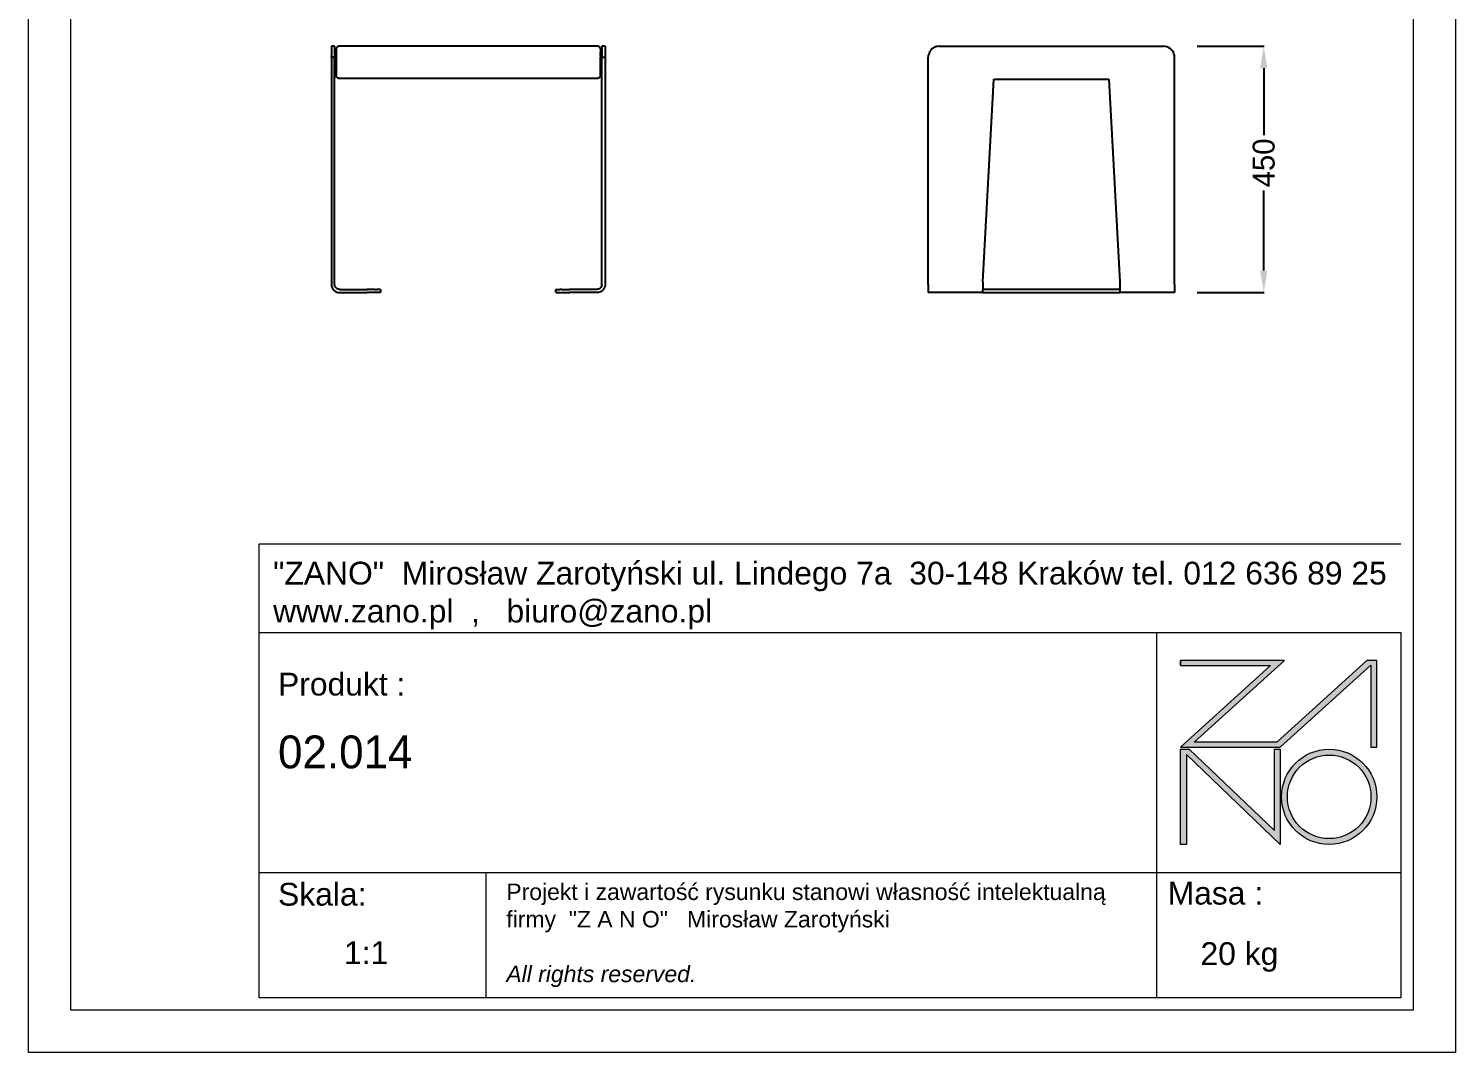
# Model space of a CAD drawing. Header units: millimetres. Extents: x 2144 to 4750, y 92 to 3343.
# Drawn here: x 2144 to 4750, y 92 to 1963 of the extents above; entities that cross this region are included whole.
import ezdxf

# ---------------------------------------------------------------- set-up
doc = ezdxf.new("R2010")
doc.units = ezdxf.units.MM
doc.header["$PDSIZE"] = -1
doc.layers.add('DIMS', color=1, linetype='Continuous')
doc.layers.add('tabelka', color=155, linetype='Continuous')
doc.styles.get("Standard").update_dxf_attribs({"font": 'Gothic.ttf'})
doc.dimstyles.new('ISO-25', dxfattribs={"dimtxt": 2.5, "dimasz": 2.5, "dimexe": 1.25, "dimexo": 0.625, "dimtad": 1, "dimtxsty": 'Standard', "dimcen": 2.5, "dimadec": 0, "dimazin": 0, "dimtfac": 1, "dimtmove": 0, "dimatfit": 3, "dimfxl": 1, "dimarcsym": 0})

# ---------------------------------------------------------------- blocks, each defined once
blk = doc.blocks.new('zano')
at = {"layer": 'Defpoints', "lineweight": 5}
for points in [[(6270.2, 3716.2), (6270.2, 3707.4), (6434.8, 3707.4), (6270.2, 3558.4), (6452.4, 3558.4), (6617.9, 3708.2), (6617.9, 3558.4), (6628.6, 3558.4), (6628.6, 3716.2), (6610.7, 3716.2), (6446.1, 3567.2), (6295.4, 3567.2), (6459.9, 3716.2), (6270.2, 3716.2), (6270.2, 3707.4)], [(6270.2, 3554.4), (6286.2, 3554.4), (6441.7, 3405.6), (6441.7, 3554.4), (6452.4, 3554.4), (6452.4, 3380.5), (6281, 3544.6), (6281, 3380.5), (6270.2, 3380.5)]]:
    blk.add_hatch(color=251, dxfattribs=at).paths.add_polyline_path(points)
h = blk.add_hatch(color=251, dxfattribs=at)
h.paths.add_polyline_path([(6454.7, 3467.4, 1), (6628.6, 3467.4, 1)])
h.paths.add_polyline_path([(6617.9, 3467.4, -1), (6465.4, 3467.4, -1)], flags=16)
at = {"layer": 'Defpoints', "color": 251, "lineweight": 5}
blk.add_lwpolyline([(6434.8, 3707.4), (6270.2, 3558.4), (6452.4, 3558.4), (6617.9, 3708.2), (6617.9, 3558.4), (6628.6, 3558.4), (6628.6, 3716.2), (6610.7, 3716.2), (6446.1, 3567.2), (6295.4, 3567.2), (6459.9, 3716.2), (6270.2, 3716.2), (6270.2, 3707.4), (6432.1, 3707.4)], dxfattribs=at)
for points in [[(6270.2, 3716.2), (6270.2, 3707.4), (6434.8, 3707.4), (6270.2, 3558.4), (6452.4, 3558.4), (6617.9, 3708.2), (6617.9, 3558.4), (6628.6, 3558.4), (6628.6, 3716.2), (6610.7, 3716.2), (6446.1, 3567.2), (6295.4, 3567.2), (6459.9, 3716.2), (6270.2, 3716.2), (6270.2, 3707.4)], [(6270.2, 3554.4), (6286.2, 3554.4), (6441.7, 3405.6), (6441.7, 3554.4), (6452.4, 3554.4), (6452.4, 3380.5), (6281, 3544.6), (6281, 3380.5), (6270.2, 3380.5)]]:
    blk.add_lwpolyline(points, close=True, dxfattribs=at)
for radius in [87, 76.3]:
    blk.add_circle((6541.7, 3467.4), radius, dxfattribs=at)
blk = doc.blocks.new('TABELA')
at = {"layer": 'tabelka', "lineweight": 5}
for p, q in [((4587.4, 3929.4), (6672.4, 3929.4)), ((4587.4, 3767.6), (4587.4, 3929.4)), ((4587.4, 3929.4), (6672.4, 3929.4)), ((6226.5, 3767.6), (6226.5, 3329)), ((4587.4, 3329), (6672.4, 3329)), ((5001.6, 3329), (5001.6, 3100.4)), ((6226.5, 3329), (6226.5, 3100.4))]:
    blk.add_line(p, q, dxfattribs=at)
blk.add_lwpolyline([(4587.4, 3767.6), (6672.4, 3767.6), (6672.4, 3100.4), (4587.4, 3100.4)], close=True, dxfattribs=at)
blk.add_blockref('zano', (0, 0))
at = {"layer": 'tabelka', "lineweight": 5, "attachment_point": 1}
for s, insert, char_height, width in [('{\\fArial|b0|i0|c238|p34;"ZANO"  Mirosław Zarotyński ul. Lindego 7a  30-148 Kraków tel. 012 636 89 25\\Pwww.zano.pl  ,   biuro@zano.pl}', (4613, 3896.9), 41.595, 2040.38), ('{\\fArial|b0|i0|c238|p34;Produkt : }', (4622, 3694.1), 41.595, 265.273), ('{\\fCentury Gothic|b0|i0|c238|p34;02.014}', (4622, 3579.5), 60, 849.376), ('{\\fArial|b0|i0|c238|p34;Skala: }', (4622, 3310.3), 41.595, 191.675), ('{\\fArial|b0|i0|c238|p34;Masa :}', (6246.7, 3312.2), 41.595, 200.457), ('{\\fArial|b0|i0|c238|p34;1:1}', (4742.5, 3203.5), 41.595, 42.482), ('{\\fArial|b0|i0|c238|p34;20 kg}', (6306.7, 3201.8), 41.595, 290.547)]:
    blk.add_mtext(s, dxfattribs=dict(at, insert=insert, char_height=char_height, width=width))
at = {"layer": 'tabelka', "color": 1, "lineweight": 5, "insert": (5038.9, 3308.9), "char_height": 30, "width": 1186.12, "attachment_point": 1}
blk.add_mtext('{\\fArial|b0|i0|c0|p34;Projekt i zawartość rysunku stanowi własność intelektualną firmy \\fArial|b0|i0|c238|p34; "Z A N O"   Mirosław Zarotyński\\fArial|b0|i1|c238|p34;\\P\\PAll rights reserved.}', dxfattribs=at)
blk = doc.blocks.new('*D19')
at = {"layer": 'Defpoints', "color": 0, "transparency": 16777216}
for p in [(4277.8, 1930), (4277.8, 1480.2), (4400.2, 1480.2)]:
    blk.add_point(p, dxfattribs=at)
at = {"layer": 'DIMS', "color": 0, "lineweight": -2, "transparency": 16777216}
for p, q in [((4278.3, 1930), (4400.7, 1930)), ((4400.2, 1890), (4400.2, 1767.7)), ((4400.2, 1520.2), (4400.2, 1666.4)), ((4278.3, 1480.2), (4400.7, 1480.2))]:
    blk.add_line(p, q, dxfattribs=at)
at = {"layer": 'DIMS', "color": 0, "transparency": 16777216}
for points in [[(4393.5, 1890), (4406.8, 1890), (4400.2, 1930)], [(4393.5, 1520.2), (4406.8, 1520.2), (4400.2, 1480.2)]]:
    blk.add_solid(points, dxfattribs=at)
at = {"layer": 'DIMS', "color": 0, "transparency": 16777216, "insert": (4400.2, 1717), "char_height": 40, "attachment_point": 5, "rotation": 90}
blk.add_mtext('450', dxfattribs=at)

msp = doc.modelspace()

# ---------------------------------------------------------------- linework, layer by layer
for p, q in [((2697.3, 1929.8), (2697.3, 1930)), ((2703.3, 1930), (2697.3, 1930)), ((2697.3, 1929.8), (2697.3, 1929)), ((2697.3, 1929), (2697.3, 1927.8)), ((2703.3, 1929.8), (2703.3, 1930)), ((2703.3, 1929.8), (2703.3, 1929)), ((2703.3, 1929), (2703.3, 1927.8)), ((2707.6, 1928.8), (2707, 1928.2)), ((2708.3, 1929.3), (2707.6, 1928.8)), ((2709.1, 1929.7), (2708.3, 1929.3)), ((2710, 1929.9), (2709.1, 1929.7)), ((2710.8, 1930), (2710, 1929.9)), ((3183.8, 1930), (2710.8, 1930)), ((3184.7, 1929.9), (3183.8, 1930)), ((3185.5, 1929.7), (3184.7, 1929.9)), ((3186.3, 1929.3), (3185.5, 1929.7)), ((3187, 1928.8), (3186.3, 1929.3)), ((3187.7, 1928.2), (3187, 1928.8)), ((3191.3, 1929.8), (3191.3, 1930)), ((3197.3, 1930), (3191.3, 1930)), ((3191.3, 1929.8), (3191.3, 1929)), ((3191.3, 1929), (3191.3, 1927.8)), ((3197.3, 1930), (3197.3, 1929.8)), ((3197.3, 1929.8), (3197.3, 1929)), ((3197.3, 1929), (3197.3, 1927.8)), ((3800.3, 1928.8), (3799.4, 1928.4)), ((3800.3, 1928.8), (3799.4, 1928.4)), ((3800.6, 1928.9), (3800.3, 1928.8)), ((3800.6, 1928.9), (3800.3, 1928.8)), ((3801, 1929), (3800.6, 1928.9)), ((3802.8, 1929.5), (3801, 1929)), ((3803.7, 1929.7), (3802.8, 1929.5)), ((3803.9, 1929.7), (3803.7, 1929.7)), ((3804, 1929.8), (3803.9, 1929.7)), ((3807.2, 1930), (3804, 1929.8)), ((3807.2, 1930), (4217.2, 1930)), ((4220.3, 1929.8), (4217.2, 1930)), ((4223.4, 1929), (4220.3, 1929.8)), ((4226.3, 1927.8), (4223.4, 1929)), ((2697.3, 1927.8), (2697.3, 1926.2)), ((2697.3, 1926.2), (2697.3, 1924.1)), ((2697.3, 1924.1), (2697.3, 1921.8)), ((2697.3, 1921.8), (2697.3, 1919.1)), ((2697.3, 1919.1), (2697.3, 1916.2)), ((2697.3, 1916.2), (2697.3, 1913.1)), ((2697.3, 1910), (2697.3, 1913.1)), ((2697.3, 1910), (2697.3, 1495)), ((2703.3, 1910), (2697.3, 1910)), ((2703.3, 1927.8), (2703.3, 1926.2)), ((2703.3, 1926.2), (2703.3, 1924.1)), ((2703.3, 1924.1), (2703.3, 1921.8)), ((2703.3, 1921.8), (2703.3, 1919.1)), ((2703.3, 1919.1), (2703.3, 1916.2)), ((2703.3, 1916.2), (2703.3, 1913.1)), ((2703.3, 1913.1), (2703.3, 1910)), ((2705.8, 1910), (2703.3, 1910)), ((2703.3, 1875), (2703.3, 1910)), ((2705.9, 1925.6), (2705.8, 1925)), ((2705.8, 1925), (2705.8, 1925)), ((2705.8, 1925), (2705.8, 1924.1)), ((2705.8, 1924.1), (2705.8, 1923)), ((2705.8, 1923), (2705.8, 1921.5)), ((2705.8, 1921.5), (2705.8, 1919.6)), ((2705.8, 1919.6), (2705.8, 1917.5)), ((2705.8, 1917.5), (2705.8, 1915.1)), ((2705.8, 1915.1), (2705.8, 1912.6)), ((2705.8, 1912.6), (2705.8, 1910)), ((2705.8, 1910), (2705.8, 1877)), ((2706.1, 1926.7), (2705.9, 1925.9)), ((2705.9, 1925.9), (2705.9, 1925.6)), ((2706.5, 1927.5), (2706.1, 1926.7)), ((2707, 1928.2), (2706.5, 1927.5)), ((3188.2, 1927.5), (3187.7, 1928.2)), ((3188.5, 1926.7), (3188.2, 1927.5)), ((3188.8, 1925.9), (3188.5, 1926.7)), ((3188.8, 1925.6), (3188.8, 1925.9)), ((3188.8, 1925), (3188.8, 1925.6)), ((3188.8, 1925), (3188.8, 1919.6)), ((3188.8, 1917.6), (3188.8, 1919.6)), ((3188.8, 1915.1), (3188.8, 1917.6)), ((3188.8, 1912.6), (3188.8, 1915.1)), ((3188.8, 1912.6), (3188.8, 1910)), ((3191.3, 1910), (3188.8, 1910)), ((3188.8, 1877), (3188.8, 1910)), ((3191.3, 1927.8), (3191.3, 1926.2)), ((3191.3, 1926.2), (3191.3, 1924.1)), ((3191.3, 1924.1), (3191.3, 1921.8)), ((3191.3, 1921.8), (3191.3, 1919.1)), ((3191.3, 1919.1), (3191.3, 1916.2)), ((3191.3, 1916.2), (3191.3, 1913.1)), ((3191.3, 1910), (3191.3, 1913.1)), ((3191.3, 1905.1), (3191.3, 1910)), ((3191.3, 1910), (3197.3, 1910)), ((3191.3, 1905.1), (3191.3, 1905)), ((3191.3, 1875), (3191.3, 1905)), ((3197.3, 1927.8), (3197.3, 1926.2)), ((3197.3, 1926.2), (3197.3, 1924.1)), ((3197.3, 1924.1), (3197.3, 1921.8)), ((3197.3, 1921.8), (3197.3, 1919.1)), ((3197.3, 1919.1), (3197.3, 1916.2)), ((3197.3, 1916.2), (3197.3, 1913.1)), ((3197.3, 1913.1), (3197.3, 1910)), ((3197.3, 1910), (3197.3, 1495)), ((3787.4, 1913.1), (3787.2, 1910)), ((3787.2, 1495), (3787.2, 1910)), ((3787.5, 1913.3), (3787.4, 1913.1)), ((3787.7, 1914.4), (3787.5, 1913.5)), ((3787.5, 1913.5), (3787.5, 1913.3)), ((3788.2, 1916.2), (3787.7, 1914.4)), ((3788.3, 1916.5), (3788.2, 1916.2)), ((3788.4, 1916.8), (3788.3, 1916.5)), ((3788.4, 1916.8), (3788.3, 1916.5)), ((3788.8, 1917.7), (3788.4, 1916.8)), ((3788.8, 1917.7), (3788.4, 1916.8)), ((3789.4, 1919.1), (3788.8, 1917.7)), ((3789.6, 1919.6), (3789.4, 1919.1)), ((3789.9, 1920), (3789.6, 1919.6)), ((3789.9, 1920), (3789.6, 1919.6)), ((3790.4, 1920.7), (3789.9, 1920)), ((3790.4, 1920.7), (3789.9, 1920)), ((3791, 1921.8), (3790.4, 1920.7)), ((3791.5, 1922.3), (3791, 1921.8)), ((3791.9, 1922.9), (3791.5, 1922.3)), ((3791.9, 1922.8), (3791.5, 1922.3)), ((3792.4, 1923.4), (3791.9, 1922.9)), ((3792.4, 1923.4), (3791.9, 1922.8)), ((3793, 1924.1), (3792.4, 1923.4)), ((3793.8, 1924.8), (3793, 1924.1)), ((3794.3, 1925.3), (3793.8, 1924.8)), ((3794.4, 1925.3), (3793.8, 1924.8)), ((3794.8, 1925.7), (3794.3, 1925.3)), ((3794.8, 1925.7), (3794.4, 1925.3)), ((3795.4, 1926.2), (3794.8, 1925.7)), ((3796.4, 1926.8), (3795.4, 1926.2)), ((3797.2, 1927.3), (3796.4, 1926.8)), ((3797.2, 1927.3), (3796.4, 1926.8)), ((3797.6, 1927.5), (3797.2, 1927.3)), ((3797.6, 1927.5), (3797.2, 1927.3)), ((3798.1, 1927.8), (3797.6, 1927.5)), ((3799.4, 1928.4), (3798.1, 1927.8)), ((4228.9, 1926.2), (4226.3, 1927.8)), ((4231.3, 1924.1), (4228.9, 1926.2)), ((4233.4, 1921.8), (4231.3, 1924.1)), ((4235, 1919.1), (4233.4, 1921.8)), ((4236.2, 1916.2), (4235, 1919.1)), ((4236.9, 1913.1), (4236.2, 1916.2)), ((4237.2, 1910), (4236.9, 1913.1)), ((4237.2, 1495), (4237.2, 1910)), ((2705.9, 1876.1), (2705.8, 1877)), ((3188.8, 1876.1), (3188.8, 1877)), ((2703.3, 1875), (2706.3, 1875)), ((2703.3, 1495), (2703.3, 1875)), ((2706.1, 1875.3), (2705.9, 1876.1)), ((2706.3, 1875), (2706.1, 1875.3)), ((2706.3, 1875), (2706.5, 1874.5)), ((2706.5, 1874.5), (2707, 1873.8)), ((2707, 1873.8), (2707.6, 1873.2)), ((2707.6, 1873.2), (2708.3, 1872.7)), ((2708.4, 1872.7), (2708.3, 1872.7)), ((2708.6, 1872.6), (2708.4, 1872.7)), ((2708.6, 1872.6), (2709.1, 1872.3)), ((2709.2, 1872.3), (2709.1, 1872.3)), ((2709.1, 1872.3), (2709.1, 1872.3)), ((2709.2, 1872.3), (2710, 1872.1)), ((2710, 1872.1), (2710.2, 1872.1)), ((2710.3, 1872.1), (2710.2, 1872.1)), ((2710.4, 1872.1), (2710.3, 1872.1)), ((2710.5, 1872.1), (2710.4, 1872.1)), ((2710.8, 1872), (2710.5, 1872.1)), ((2710.8, 1872), (3183.8, 1872)), ((3184.1, 1872.1), (3183.8, 1872)), ((3184.3, 1872.1), (3184.1, 1872.1)), ((3184.4, 1872.1), (3184.3, 1872.1)), ((3184.5, 1872.1), (3184.4, 1872.1)), ((3184.5, 1872.1), (3184.7, 1872.1)), ((3185.4, 1872.3), (3184.7, 1872.1)), ((3185.5, 1872.3), (3185.4, 1872.3)), ((3185.5, 1872.3), (3186.3, 1872.7)), ((3185.5, 1872.3), (3185.5, 1872.3)), ((3186.3, 1872.7), (3187, 1873.2)), ((3186.3, 1872.7), (3186.3, 1872.7)), ((3187, 1873.2), (3187.7, 1873.8)), ((3187.7, 1873.8), (3188.2, 1874.5)), ((3188.2, 1874.5), (3188.4, 1875)), ((3188.4, 1875), (3188.5, 1875.3)), ((3188.4, 1875), (3191.3, 1875)), ((3188.5, 1875.3), (3188.8, 1876.1)), ((3191.3, 1495), (3191.3, 1875)), ((3887.2, 1500), (3907.2, 1870)), ((3907.2, 1870), (4117.2, 1870)), ((4117.2, 1870), (4137.2, 1500)), ((2697.3, 1495), (2697.6, 1492.4)), ((2697.6, 1492.4), (2698.2, 1489.9)), ((2698.2, 1489.9), (2699.3, 1487.5)), ((2699.3, 1487.5), (2700.8, 1485.4)), ((2703.5, 1493.4), (2703.3, 1495)), ((2703.9, 1491.9), (2703.5, 1493.4)), ((2704.5, 1490.5), (2703.9, 1491.9)), ((2705.4, 1489.2), (2704.5, 1490.5)), ((2706.5, 1488.1), (2705.4, 1489.2)), ((2707.8, 1487.2), (2706.5, 1488.1)), ((2709.2, 1486.5), (2707.8, 1487.2)), ((2710.8, 1486.1), (2709.2, 1486.5)), ((2712.3, 1486), (2710.8, 1486.1)), ((2712.3, 1486), (2757.3, 1486)), ((2757.3, 1486), (2762.5, 1486)), ((2767.6, 1486), (2762.5, 1486)), ((2772.3, 1486), (2767.6, 1486)), ((2776.6, 1486), (2772.3, 1486)), ((2776.6, 1486), (2780.3, 1486)), ((2783.3, 1486), (2780.3, 1486)), ((2785.5, 1486), (2783.3, 1486)), ((2786.9, 1486), (2785.5, 1486)), ((2786.9, 1486), (2787.3, 1486)), ((2787.3, 1486), (2787.3, 1480)), ((3107.8, 1486), (3107.3, 1486)), ((3107.3, 1480), (3107.3, 1486)), ((3107.8, 1486), (3109.1, 1486)), ((3109.1, 1486), (3111.3, 1486)), ((3111.3, 1486), (3114.3, 1486)), ((3118, 1486), (3114.3, 1486)), ((3118, 1486), (3122.3, 1486)), ((3122.3, 1486), (3127.1, 1486)), ((3127.1, 1486), (3132.1, 1486)), ((3137.3, 1486), (3132.1, 1486)), ((3182.3, 1486), (3137.3, 1486)), ((3183.9, 1486.1), (3182.3, 1486)), ((3185.4, 1486.5), (3183.9, 1486.1)), ((3186.8, 1487.2), (3185.4, 1486.5)), ((3188.1, 1488.1), (3186.8, 1487.2)), ((3189.2, 1489.2), (3188.1, 1488.1)), ((3190.1, 1490.5), (3189.2, 1489.2)), ((3190.8, 1491.9), (3190.1, 1490.5)), ((3191.2, 1493.4), (3190.8, 1491.9)), ((3191.2, 1493.4), (3191.3, 1495)), ((3195.3, 1487.5), (3193.8, 1485.4)), ((3196.4, 1489.9), (3195.3, 1487.5)), ((3197.1, 1492.4), (3196.4, 1489.9)), ((3197.3, 1495), (3197.1, 1492.4)), ((3787.2, 1495), (3787.2, 1492.4)), ((3787.2, 1492.4), (3787.2, 1489.9)), ((3787.2, 1489.9), (3787.2, 1487.5)), ((3787.2, 1487.5), (3787.2, 1485.4)), ((3887.2, 1500), (3887.2, 1495)), ((3887.2, 1495), (3887.2, 1492.4)), ((3887.2, 1492.4), (3887.2, 1489.9)), ((3887.2, 1489.9), (3887.2, 1487.5)), ((3887.2, 1487.5), (3887.2, 1486)), ((4137.2, 1486), (3887.2, 1486)), ((3887.2, 1485.4), (3887.2, 1486)), ((4137.2, 1500), (4137.2, 1495)), ((4137.2, 1495), (4137.2, 1492.4)), ((4137.2, 1492.4), (4137.2, 1489.9)), ((4137.2, 1489.9), (4137.2, 1487.5)), ((4137.2, 1487.5), (4137.2, 1486)), ((4137.2, 1486), (4137.2, 1485.4)), ((4237.2, 1495), (4237.2, 1492.4)), ((4237.2, 1492.4), (4237.2, 1489.9)), ((4237.2, 1489.9), (4237.2, 1487.5)), ((4237.2, 1487.5), (4237.2, 1485.4)), ((2700.8, 1485.4), (2702.7, 1483.5)), ((2702.7, 1483.5), (2704.8, 1482)), ((2704.8, 1482), (2707.2, 1480.9)), ((2707.2, 1480.9), (2709.7, 1480.2)), ((2709.7, 1480.2), (2712.3, 1480)), ((2712.3, 1480), (2757.3, 1480)), ((2757.3, 1480), (2762.5, 1480)), ((2767.6, 1480), (2762.5, 1480)), ((2772.3, 1480), (2767.6, 1480)), ((2776.6, 1480), (2772.3, 1480)), ((2780.3, 1480), (2776.6, 1480)), ((2783.3, 1480), (2780.3, 1480)), ((2785.5, 1480), (2783.3, 1480)), ((2786.9, 1480), (2785.5, 1480)), ((2786.9, 1480), (2787.3, 1480)), ((3107.8, 1480), (3107.3, 1480)), ((3107.8, 1480), (3109.1, 1480)), ((3109.1, 1480), (3111.3, 1480)), ((3111.3, 1480), (3114.3, 1480)), ((3114.3, 1480), (3118, 1480)), ((3118, 1480), (3122.3, 1480)), ((3122.3, 1480), (3127.1, 1480)), ((3127.1, 1480), (3132.1, 1480)), ((3137.3, 1480), (3132.1, 1480)), ((3182.3, 1480), (3137.3, 1480)), ((3184.9, 1480.2), (3182.3, 1480)), ((3187.5, 1480.9), (3184.9, 1480.2)), ((3189.8, 1482), (3187.5, 1480.9)), ((3192, 1483.5), (3189.8, 1482)), ((3193.8, 1485.4), (3192, 1483.5)), ((3787.2, 1485.4), (3787.2, 1483.5)), ((3787.2, 1483.5), (3787.2, 1482)), ((3787.2, 1482), (3787.2, 1480.9)), ((3787.2, 1480.9), (3787.2, 1480.2)), ((3787.2, 1480.2), (3787.2, 1480)), ((3887.2, 1480), (3787.2, 1480)), ((3887.2, 1483.5), (3887.2, 1485.4)), ((3887.2, 1482), (3887.2, 1483.5)), ((3887.2, 1480.9), (3887.2, 1482)), ((3887.2, 1480.2), (3887.2, 1480.9)), ((3887.2, 1480), (3887.2, 1480.2)), ((3887.2, 1480), (4137.2, 1480)), ((4137.2, 1485.4), (4137.2, 1483.5)), ((4137.2, 1483.5), (4137.2, 1482)), ((4137.2, 1482), (4137.2, 1480.9)), ((4137.2, 1480.9), (4137.2, 1480.2)), ((4137.2, 1480.2), (4137.2, 1480)), ((4237.2, 1480), (4137.2, 1480)), ((4237.2, 1485.4), (4237.2, 1483.5)), ((4237.2, 1483.5), (4237.2, 1482)), ((4237.2, 1482), (4237.2, 1480.9)), ((4237.2, 1480.9), (4237.2, 1480.2)), ((4237.2, 1480.2), (4237.2, 1480))]:
    msp.add_line(p, q)
at = {"layer": 'tabelka', "lineweight": 5}
for points in [[(2144.2, 3342.7), (4750.2, 3342.7), (4750.2, 91.9), (2144.2, 91.9)], [(2221.6, 3265.3), (4672.8, 3265.3), (4672.8, 169.3), (2221.6, 169.3)]]:
    msp.add_lwpolyline(points, close=True, dxfattribs=at)

# ---------------------------------------------------------------- block references
msp.add_blockref('TABELA', (-2022.1, -2908.5))

# ---------------------------------------------------------------- dimensions: what is measured, and where the dimension line sits
at = {"layer": 'DIMS'}
dim = msp.add_linear_dim(base=(4400.2, 1480.2), p1=(4277.8, 1930), p2=(4277.8, 1480.2), angle=270, dimstyle='ISO-25', override={"dimtxt": 40, "dimasz": 40, "dimexe": 0.5, "dimexo": 0.5, "dimgap": 6, "dimtad": 0, "dimtih": 1, "dimtoh": 1, "dimdec": 0, "dimzin": 0, "dimadec": 2, "dimtfac": 2, "dimtdec": 1, "dimtzin": 0}, dxfattribs=at)
dim.commit()
dim.dimension.update_dxf_attribs({"geometry": '*D19', "text_midpoint": (4400.2, 1717), "dimtype": 160, "text_rotation": 90})

doc.saveas('drawing.dxf')
